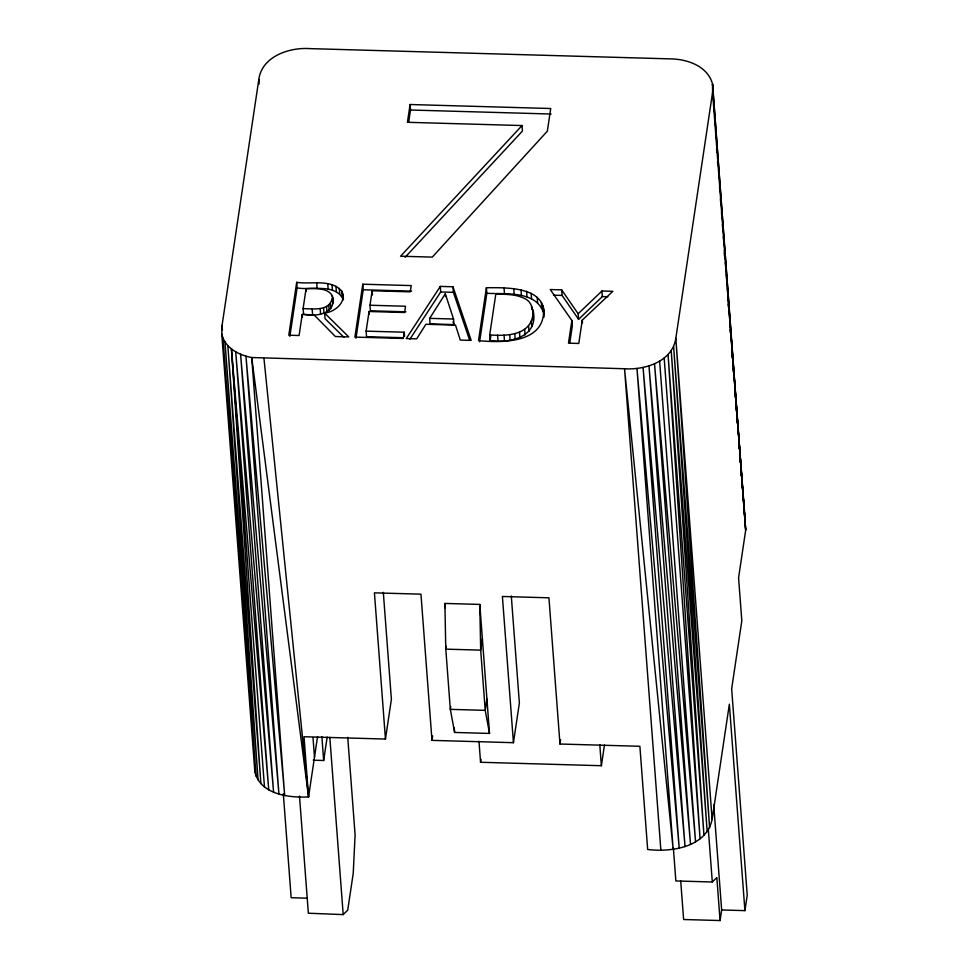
<?xml version="1.0" encoding="UTF-8"?>
<svg xmlns="http://www.w3.org/2000/svg" width="969" height="969" viewBox="0 0 969 969"><rect width="100%" height="100%" fill="white"/><g stroke="black" fill="none" stroke-linecap="round" stroke-linejoin="round"><path stroke-width="1.45" d="M543.561 308.723C545.632 343.341 502.196 343.026 478.516 340.603L486.414 287.72C506.702 287.672 547.158 286.17 543.96 317.178M332.597 303.842C336.291 287.866 316.718 288.059 306.083 288.653L303.103 308.614L303.527 314.186C315.967 317.19 337.382 313.617 332.197 296.09M533.241 321.114C533.253 312.466 533.35 301.747 523.623 298.052C514.951 294.019 505.152 294.394 495.813 294.055L489.72 334.862L490.132 340.422C510.251 343.801 539.697 336.594 532.926 309.862M317.566 736.622L308.554 796.942C289.343 797.887 260.491 794.653 254.859 771.942L221.768 333.966L222.046 325.523L258.82 79.482C261.86 56.202 289.695 47.093 310.177 48.632L670.185 58.879C687.033 59.036 707.576 65.892 712.53 83.94L745.694 530.128L738.572 577.79L741.818 620.79L731.656 688.802L747.232 895.223L744.919 910.63L721.651 909.976L720.076 920.55L683.629 919.508L680.71 880.954M254.859 771.942L255.077 764.916M296.696 282.33L288.786 335.201L299.094 335.504L302.231 314.477L313.98 314.816L335.395 336.534L348.755 336.909L324.627 313.12C334.729 311.945 347.265 302.146 341.694 291.027C330.538 278.624 311.158 284.62 296.696 282.33L297.108 287.89L289.864 336.364M405.938 311.812L370.412 310.807L369.988 305.235L372.157 290.748L410.287 291.839L411.219 285.589L362.794 284.208L354.896 337.091L403.31 338.472L404.243 332.21L366.125 331.132L366.548 336.691L403.201 337.733M355.974 338.242L363.218 289.767L362.794 284.208M366.125 331.132L369.056 311.497L404.582 312.502L405.514 306.252L369.988 305.235M522.025 125.558L400.56 256.216L432.271 257.112L547.34 131.178L550.731 108.516L410.081 104.519L407.428 122.3L522.025 125.558L522.448 131.069L405.103 257.294M408.724 121.876L410.505 110.018L410.081 104.519M313.229 760.193L323.67 760.495L327.171 737.094M221.768 333.966C224.675 347.762 238.919 355.223 251.734 357.525L308.554 796.942L304.012 736.731L385.456 739.056L391.391 699.327L383.312 592.313M479.594 341.766L486.838 293.292L486.414 287.72M490.132 340.422L490.786 336.049M511.293 595.947L519.372 702.973L513.437 742.69L431.992 740.377L432.646 735.968M446.2 646.323L445.788 649.145L450.331 709.356L454.618 732.443L489.515 733.436L479.788 604.426L444.88 603.433L445.788 649.145L480.685 650.138L482.38 638.825M450.755 706.522L450.331 709.356L485.227 710.35L489.515 733.436M486.922 699.024L485.227 710.35L480.685 650.138L479.788 604.426M604.45 745.113L601.374 765.716L480.563 762.276L480.999 759.333M578.154 313.762L561.669 289.864L550.235 289.537L571.88 320.509L568.488 343.171L578.784 343.462L582.284 320.061L612.844 291.318L601.931 291.015L578.154 313.762L578.578 319.334L602.343 296.575L607.805 296.732M569.76 343.062L572.291 326.068L571.88 320.509M744.919 910.63L729.354 704.221L712.13 819.423C706.219 847.354 671.311 852.357 647.667 849.498L639.879 746.287L559.973 744.022L560.639 739.601M712.578 92.406L745.694 530.128L712.53 83.94L712.578 92.406L675.817 338.387C672.365 361.558 644.894 370.17 624.545 368.753L251.734 357.525L284.692 795.585L245.969 356.168L278.951 794.205L240.591 354.254L273.585 792.267L235.709 351.82L268.728 789.82L231.434 348.925L260.879 783.606L227.836 345.63L258.057 779.96L224.99 341.984L256.034 776.048L222.955 338.072M489.72 334.862C505.503 336.291 529.764 335.553 532.817 315.543M303.103 308.614C312.926 308.796 329.569 311.533 332.173 298.282M429.667 318.353L445.304 293.764L453.54 319.031L453.952 324.591L430.079 323.912L429.667 318.353L453.54 319.031M440.289 286.412L406.277 338.544L416.682 338.847L425.912 324.276L455.503 325.112L460.311 340.083L471.176 340.398L452.971 286.776L440.289 286.412L440.701 291.972L409.935 339.15M299.506 796.094L308.348 913.222L343.196 914.603L347.726 910.145L353.225 873.384L355.102 834.915L347.738 737.312M673.346 847.79L675.853 880.954L712.3 881.996L716.83 877.551L720.076 920.55M410.505 110.018L551.143 114.027M297.108 287.89C311.412 290.579 335.553 282.948 343.414 299.784L343.002 294.225M363.218 289.767L411.631 291.148M440.701 291.972L453.395 292.335L469.686 340.313M486.838 293.292C505.866 294.37 537.347 290.228 543.984 314.283M553.517 295.182L562.093 295.436L578.578 319.334M307.161 898.178L291.16 897.718L283.323 793.756M343.934 337.309L325.051 318.68L324.627 313.12M453.044 321.793L453.952 324.591M532.587 313.011L533.338 315.434M332.016 299.712L332.621 301.662M744.64 519.227L745.318 521.782L737.881 425.246M263.968 358.494L308.554 796.942M743.926 513.437L743.683 510.409L743.95 513.437M716.588 149.214L716.818 152.23M717.52 161.29L717.75 164.306M719.495 186.932L719.725 189.948M720.427 198.996L720.779 203.514M721.469 212.562L721.82 217.092M722.402 224.638L722.753 229.156M723.334 236.702L723.686 241.22M724.376 250.281L724.727 254.799M725.309 262.345L725.781 268.377M726.241 274.409L726.714 280.441M727.295 287.987L727.755 294.019M728.216 300.051L728.688 306.083M729.148 312.115L729.73 319.661M730.202 325.693L730.783 333.239M731.135 337.757L731.716 345.303M732.055 349.821L732.637 357.367M733.109 363.399L733.69 370.945M734.042 375.463L734.732 384.523M734.962 387.539L735.665 396.587M735.895 399.603L736.719 410.166M736.949 413.182L737.639 422.23M724.303 252.97L724.521 255.986M728.167 304.169L728.385 307.173M730.093 329.763L730.323 332.767M732.019 355.357L732.249 358.36M733.048 368.898L733.279 371.914M734.974 394.504L735.205 397.508M736.004 408.046L736.234 411.062M736.912 420.098L737.143 423.102M738.838 445.692L739.068 448.695M739.868 459.233L740.086 462.249M740.776 471.285L741.115 475.803M741.794 484.827L742.024 487.843M742.702 496.879L742.932 499.883M713.693 804.5L721.651 909.976M712.13 819.423L675.817 338.387L709.635 827.708L673.649 346.696L707.176 831.656L671.226 350.778L703.966 835.375L668.065 354.545L700.078 838.791L664.177 357.997M708.315 829.234L712.3 881.996M660.846 849.874L624.545 368.753L673.164 849.365L636.96 368.474L679.221 848.263L643.077 367.445L685.035 846.615L648.976 365.846L690.522 844.459L654.523 363.714L695.56 841.831L659.623 361.074M601.931 291.015L602.343 296.575M582.284 320.061L582.49 322.834M599.787 744.689L601.374 765.716M561.669 289.864L562.093 295.436M542.761 305.489L543.185 311.049M541.405 302.51L541.816 308.069M537.201 297.326L537.625 302.885M531.145 293.207L531.557 298.767M531.521 306.434L531.727 309.208M531.291 321.199L531.715 326.759M526.579 291.33L526.991 296.889M528.577 325.79L528.989 331.35M559.973 744.022L548.938 597.812L502.402 596.48L513.437 742.69M524.653 329.412L525.065 334.983M521.019 289.828L521.443 295.4M519.517 332.173L519.941 337.745M513.752 288.786L514.176 294.346M514.781 333.76L515.205 339.32M509.694 334.68L510.118 340.24M504.05 288.229L504.474 293.789M504.037 335.08L504.449 340.652M497.569 335.08L497.993 340.652M452.971 286.776L453.395 292.335M445.304 293.764L445.51 296.538M478.977 741.249L480.563 762.276M444.88 603.433L445.219 607.914M454.279 727.949L454.618 732.443M404.243 332.21L404.558 336.388M431.992 740.377L420.958 594.167L374.422 592.846L385.456 739.056M372.157 290.748L372.471 294.927M369.056 311.497L369.274 314.271M341.694 291.027L342.118 296.587M339.283 288.399L339.707 293.958M335.952 286.267L336.376 291.826M332.016 284.656L332.428 290.228M330.393 303.079L330.804 308.639M327.74 283.711L328.164 289.271M328.745 304.956L329.157 310.528M326.553 306.531L326.977 312.103M323.585 307.839L324.009 313.411M320.194 308.566L320.618 314.126M316.669 282.9L317.081 288.459M312.151 308.869L312.575 314.44M306.083 288.653L306.301 291.439M302.231 314.477L302.437 317.263M329.823 737.409L343.196 914.603M321.878 736.767L323.67 760.495M313.011 737.651L314.489 757.213M258.82 79.482L259.159 84.012M231.434 348.925L264.464 786.913M222.046 325.523L222.385 330.041"/></g></svg>
